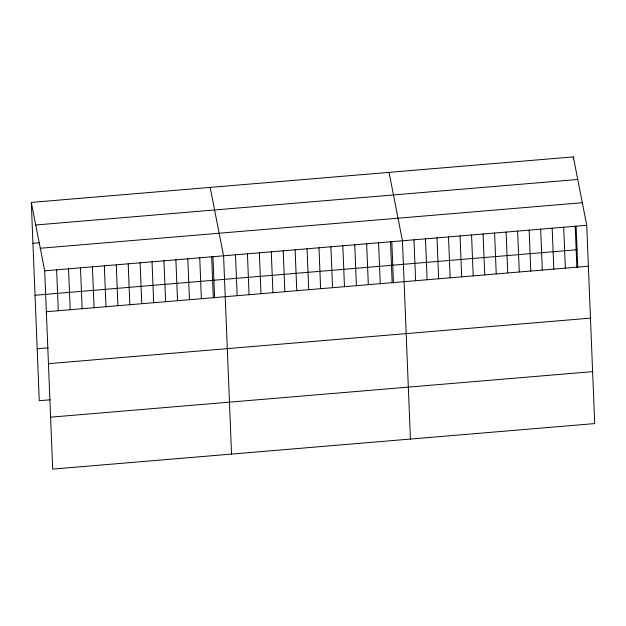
<?xml version="1.0" encoding="UTF-8"?>
<svg xmlns="http://www.w3.org/2000/svg" width="626" height="626" viewBox="0 0 626 626"><rect width="100%" height="100%" fill="white"/><g stroke="black" fill="none" stroke-linecap="round" stroke-linejoin="round"><path stroke-width="0.94" d="M31.3 202.417L573.322 156.891L586.734 225.297L594.7 423.583L52.678 469.109L44.712 270.831L31.3 202.417L39.266 400.703L50.268 399.779M35.729 224.992L577.751 179.466M32.943 243.318L39.36 242.778M40.291 248.256L582.313 202.722M44.712 270.831L586.734 225.297M35.025 295.253L577.047 249.727M46.355 311.725L588.377 266.199M37.177 348.76L48.186 347.837M48.445 363.659L590.467 318.133M50.596 417.174L592.611 371.641M389.036 172.369L402.448 240.783L410.413 439.061M210.164 187.393L223.584 255.807L231.542 454.085M573.322 156.891L573.4 158.84M576.1 226.119L577.767 267.56M575.216 226.268L576.859 267.161M563.697 227.238L565.341 268.131M552.179 228.2L553.822 269.102M540.661 229.171L542.304 270.064M529.15 230.133L530.785 271.035M517.632 231.104L519.275 272.005M506.113 232.074L507.756 272.967M494.595 233.036L496.238 273.938M483.076 234.007L484.72 274.9M471.558 234.977L473.201 275.87M460.04 235.939L461.683 276.841M448.521 236.91L450.164 277.803M437.003 237.88L438.646 278.773M425.484 238.842L427.128 279.744M413.966 239.813L415.609 280.706M391.813 241.597L393.48 283.038M390.522 241.785L392.166 282.678M378.597 242.786L380.24 283.68M366.672 243.788L368.315 284.681M354.754 244.789L356.397 285.683M342.829 245.791L344.472 286.685M330.904 246.793L332.547 287.686M318.978 247.794L320.622 288.688M307.053 248.796L308.696 289.689M295.128 249.797L296.771 290.691M283.202 250.799L284.846 291.693M271.277 251.801L272.92 292.694M259.352 252.802L260.995 293.696M247.434 253.804L249.07 294.697M235.509 254.805L237.152 295.699M212.95 256.621L214.608 298.062M211.658 256.809L213.302 297.702M199.733 257.81L201.376 298.704M187.808 258.812L189.451 299.705M175.883 259.813L177.526 300.707M163.957 260.815L165.6 301.709M152.032 261.817L153.675 302.71M140.114 262.818L141.75 303.712M128.189 263.82L129.832 304.713M116.264 264.821L117.907 305.715M104.339 265.823L105.982 306.717M92.413 266.825L94.056 307.718M80.488 267.826L82.131 308.72M68.563 268.828L70.206 309.721M56.637 269.829L58.281 310.723"/></g></svg>
